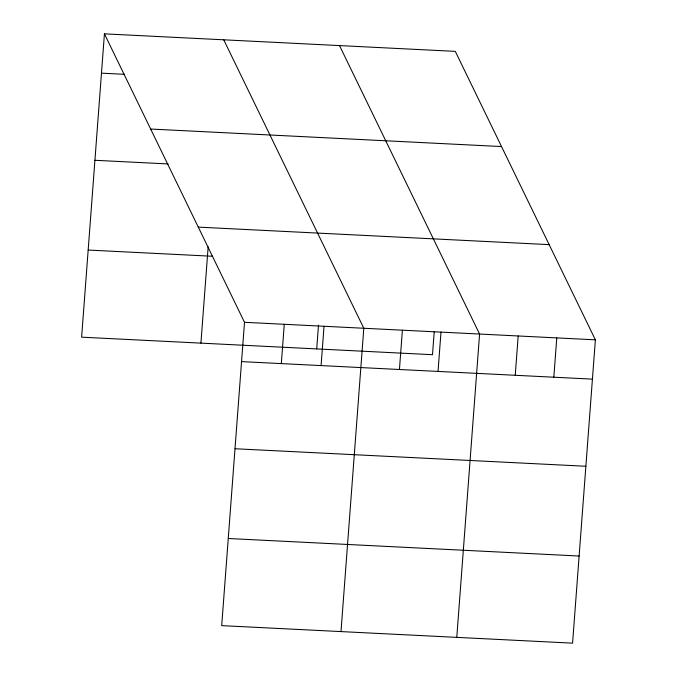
<?xml version="1.0" encoding="UTF-8"?>
<svg xmlns="http://www.w3.org/2000/svg" width="677" height="677" viewBox="0 0 677 677"><rect width="100%" height="100%" fill="white"/><g stroke="black" fill="none" stroke-linecap="round" stroke-linejoin="round"><path stroke-width="1.02" d="M104.427 33.85L244.507 322.303L221.701 625.633L572.573 643.15L595.379 339.829L455.299 51.367L104.427 33.85L81.621 337.171L432.493 354.697L434.211 331.874M200.917 343.129L208.169 246.724M281.31 363.6L284.272 324.291M316.709 348.917L318.503 325.062M321.076 365.588L324.038 326.28M340.996 631.59L363.803 328.26L223.723 39.808M399.438 369.498L402.4 330.19M438.036 371.428L440.989 332.119M456.78 637.37L479.587 334.04L339.515 45.587M515.231 375.278L518.184 335.97M553.828 377.207L556.782 337.899M101.474 73.158L124.5 74.309M150.658 129.036L501.53 146.562M94.924 160.288L168.175 163.944M198.276 227.117L549.157 244.634M88.171 250.05L212.688 256.27M244.507 322.303L595.379 339.829M241.545 361.611L592.417 379.137M234.995 448.741L585.867 466.258M228.251 538.503L579.123 556.029"/></g></svg>
